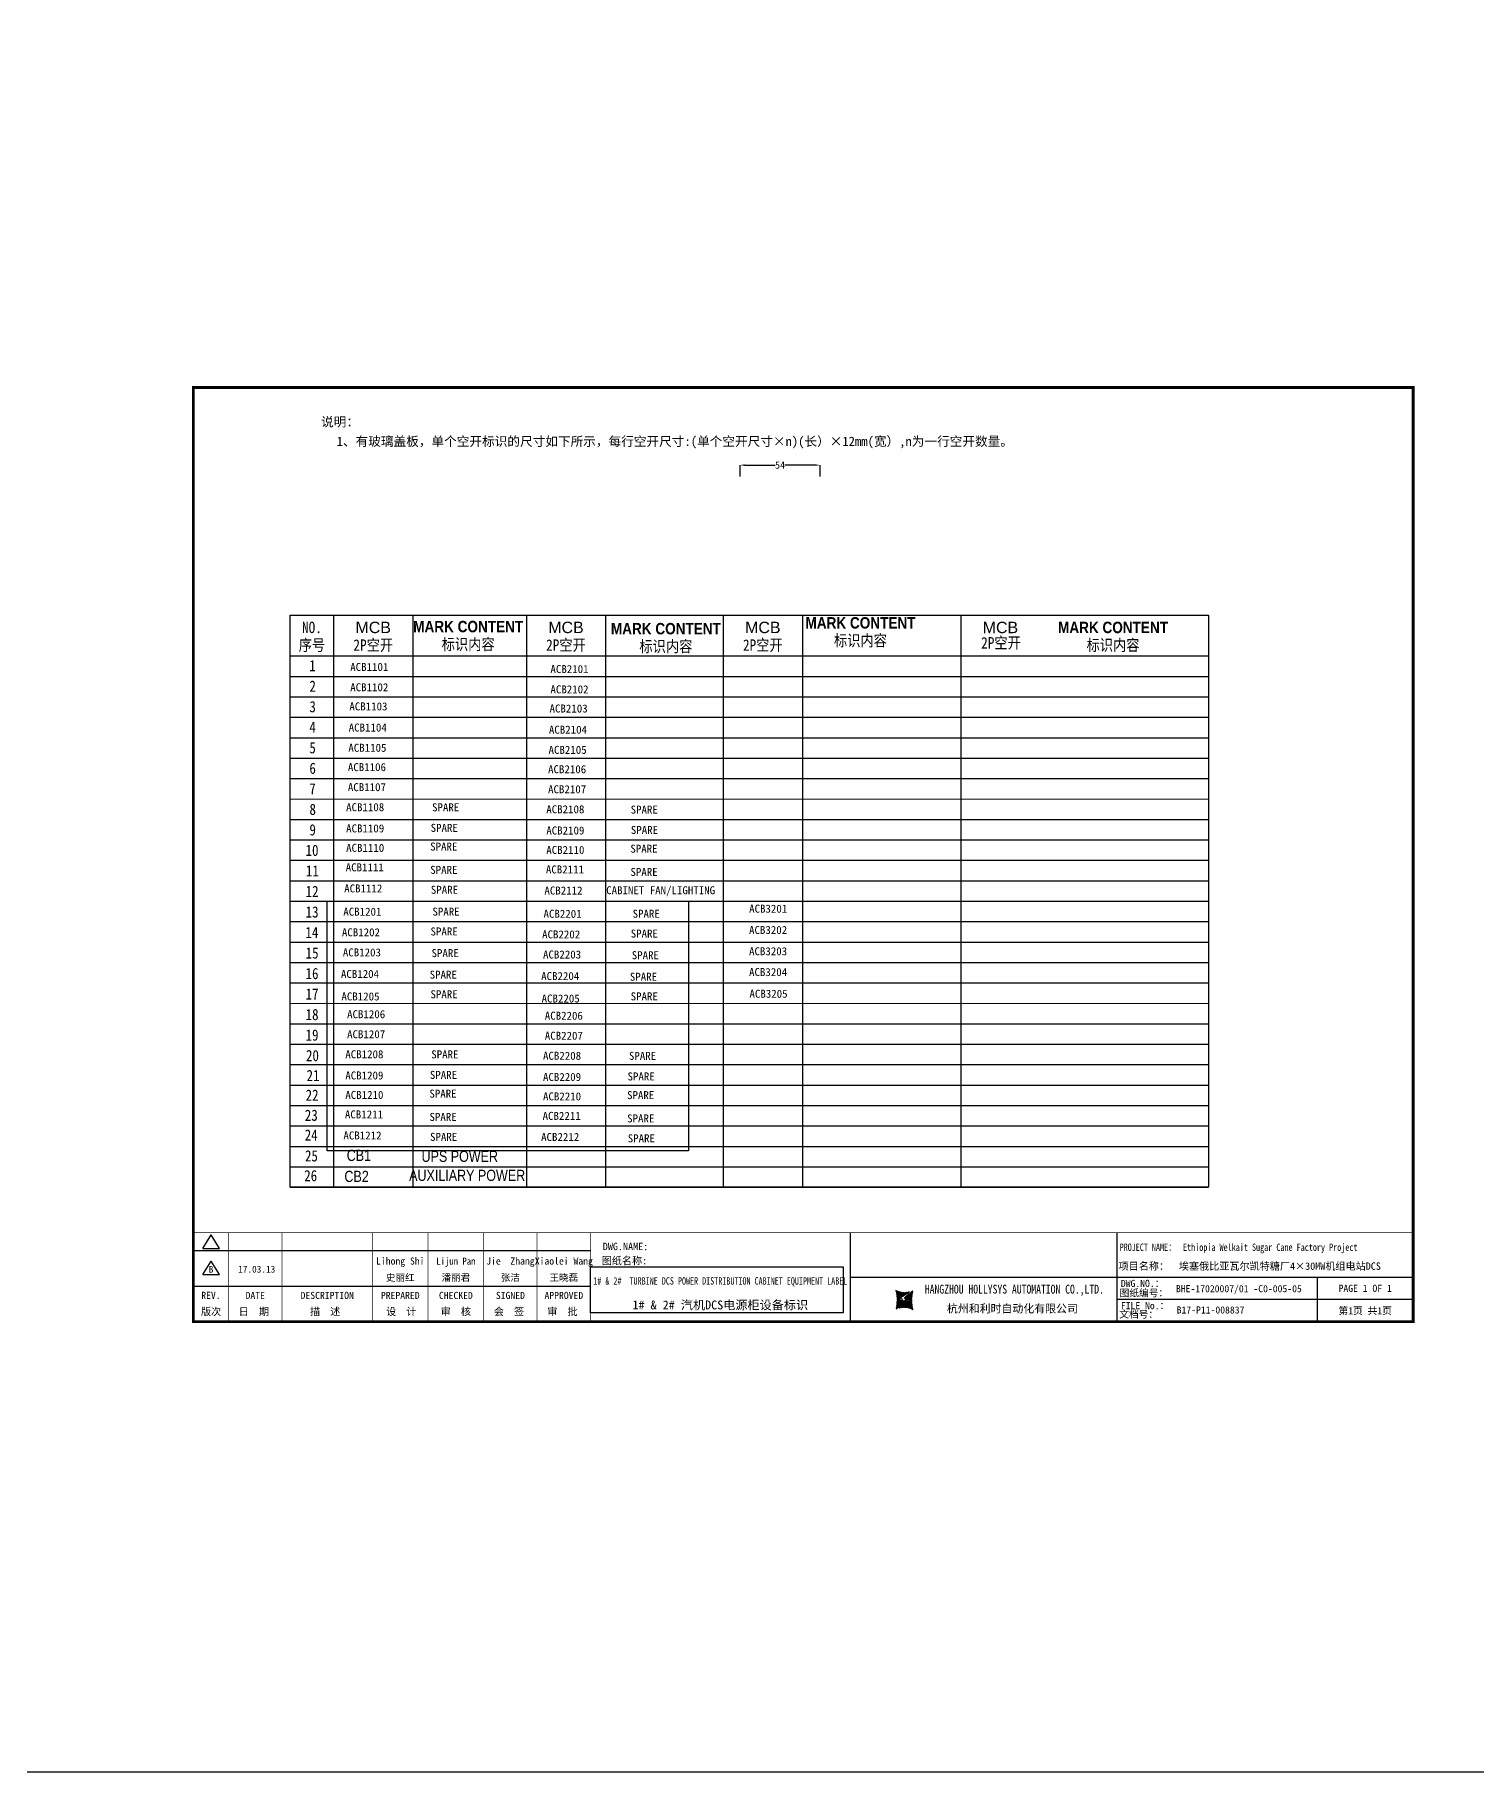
# Model space of a CAD drawing. Extents: x 79822 to 122366, y -56021 to -28815.
# Drawn here: x 105906 to 110770, y -56021 to -50160 of the extents above; entities that cross this region are included whole.
import ezdxf
from ezdxf.enums import TextEntityAlignment as Align
from ezdxf.lldxf.tags import DXFTag

# ---------------------------------------------------------------- set-up
doc = ezdxf.new("R2010")
doc.units = 0
doc.header["$LTSCALE"] = 100
doc.header["$MEASUREMENT"] = 0
for name, color, linetype in [('t', 1, 'Continuous'), ('YLT_GridLine', 7, 'Continuous'), ('YLT_GridText', 7, 'Continuous'), ('标准图框及表格', 7, 'Continuous')]:
    doc.layers.add(name, color=color, linetype=linetype)
doc.layers.add('细实线', color=7, linetype='Continuous', lineweight=20)
doc.styles.add('HZ', font='arial.ttf', dxfattribs={"width": 0.7})
doc.styles.get("Standard").update_dxf_attribs({"font": ''})
doc.styles.add('WMF_6_宋体_0', font='')
doc.styles.add('YLT_Grid', font='', dxfattribs={"width": 0.85})
doc.styles.get('Standard').set_extended_font_data('SimSun')
doc.styles.get('WMF_6_宋体_0').set_extended_font_data('宋体')
doc.styles.get('YLT_Grid').set_extended_font_data('宋体')
tags = doc.linetypes.add('CENTER', pattern=[2, 1.25, -0.25, 0.25, -0.25]).pattern_tags.tags
tags[10:11] = [DXFTag(74, 4), DXFTag(75, 0), DXFTag(340, '0'), DXFTag(46, 1.0), DXFTag(50, 0.0), DXFTag(44, 0.0), DXFTag(45, 0.0)]
tags[8:9] = [DXFTag(74, 4), DXFTag(75, 0), DXFTag(340, '0'), DXFTag(46, 1.0), DXFTag(50, 0.0), DXFTag(44, 0.0), DXFTag(45, 0.0)]
tags[6:7] = [DXFTag(74, 4), DXFTag(75, 0), DXFTag(340, '0'), DXFTag(46, 1.0), DXFTag(50, 0.0), DXFTag(44, 0.0), DXFTag(45, 0.0)]
tags[4:5] = [DXFTag(74, 4), DXFTag(75, 0), DXFTag(340, '0'), DXFTag(46, 1.0), DXFTag(50, 0.0), DXFTag(44, 0.0), DXFTag(45, 0.0)]
doc.dimstyles.new('STANDARD$0', dxfattribs={"dimtxt": 25, "dimasz": 15, "dimexe": 0.18, "dimexo": 0.0625, "dimgap": 0.09, "dimtad": 0, "dimdec": 0, "dimzin": 0, "dimdsep": 46, "dimtxsty": 'Standard', "dimcen": 0.09, "dimadec": 0, "dimazin": 0, "dimtfac": 1, "dimtdec": 0, "dimtofl": 0, "dimtmove": 0, "dimatfit": 3, "dimfxl": 0, "dimtolj": 1, "dimtzin": 0, "dimarcsym": 0})
pattern_1 = [(45, (0, 0), (-0.736262898216564, 0.7362628982165641), [])]

# ---------------------------------------------------------------- blocks, each defined once
blk = doc.blocks.new('*D175')
at = {"layer": 'Defpoints', "color": 0}
for p in [(108555.9050164149, -51611.74222239305), (108285.9050164149, -51650.45877948414), (108555.9050164149, -51650.39627948414)]:
    blk.add_point(p, dxfattribs=at)
at = {"layer": '细实线', "color": 0, "lineweight": -2}
for p, q in [((108285.9050164149, -51650.39627948414), (108285.9050164149, -51611.56222239305)), ((108300.9050164149, -51611.74222239305), (108404.7039053038, -51611.74222239305)), ((108540.9050164149, -51611.74222239305), (108437.106127526, -51611.74222239305)), ((108555.9050164149, -51650.33377948414), (108555.9050164149, -51611.56222239305))]:
    blk.add_line(p, q, dxfattribs=at)
at = {"layer": '细实线', "color": 0}
for points in [[(108300.9050164149, -51609.24222239305), (108300.9050164149, -51614.24222239305), (108285.9050164149, -51611.74222239305)], [(108540.9050164149, -51614.24222239305), (108540.9050164149, -51609.24222239305), (108555.9050164149, -51611.74222239305)]]:
    blk.add_solid(points, dxfattribs=at)
at = {"layer": '细实线', "color": 0, "insert": (108420.9050164149, -51611.74222239305), "char_height": 25, "attachment_point": 5}
blk.add_mtext('\\A1;{\\fsimsun|b0|i0|c134|p2;54}', dxfattribs=at)
blk = doc.blocks.new('图框')
at = {"layer": '标准图框及表格'}
h = blk.add_hatch(dxfattribs=at)
h.set_pattern_fill('ANSI31', color=5, scale=8.329863809039892, style=0)
h.set_pattern_definition(pattern_1)
edge = h.paths.add_edge_path()
edge.add_arc((2399.257256036391, -2998.153851416566), 55.18534773488954, 238.1092081981581, 291.6531626184834)
edge.add_line((2419.619937407027, -3049.445018414634), (2388.525499730735, -3070.242821799802))
edge.add_arc((2238.907377712399, -3078.328790578547), 135.3602868968974, 346.3915348661821, 374.2500326978034)
edge.add_line((2370.467593623529, -3110.177132109857), (2397.50623789792, -3087.85242802291))
edge.add_line((2391.339199201146, -3080.281448750429), (2396.143986595598, -3080.898839897796))
edge.add_spline(control_points=[(2397.470018868538, -3087.887634953957), (2398.35948137939, -3087.023080631327), (2399.970992452319, -3085.456697735681), (2399.869182150054, -3081.252294174519), (2397.426500162081, -3081.012803431273), (2396.121921064187, -3080.884897048199)], knot_values=[0, 0, 0, 0, 6.844331067525468, 12.40042740766005, 18.76924275352248, 18.76924275352248, 18.76924275352248, 18.76924275352248], weights=[1, 1, 1, 1, 1, 1], degree=3, periodic=0)
edge.add_spline(control_points=[(2388.515363058686, -3070.265433304907), (2387.789374929038, -3070.86905758363), (2386.478198365832, -3071.959237952229), (2385.544096281083, -3073.38263759949), (2385.127199159644, -3074.017912079413)], knot_values=[0, 0, 0, 0, 5.253673658024614, 9.488438564008057, 9.488438564008057, 9.488438564008057, 9.488438564008057], weights=[1, 1, 1, 1, 1], degree=3, periodic=0)
edge.add_spline(control_points=[(2386.272665588534, -3072.281716856574), (2385.721471206634, -3072.905523096015), (2384.632427465753, -3074.386714445929), (2384.912828655535, -3077.72895088909), (2387.858851342782, -3079.895552619193), (2390.185443934519, -3080.145534927004), (2391.314573401905, -3080.266855002868)], knot_values=[10.66597461496156, 10.66597461496156, 10.66597461496156, 10.66597461496156, 18.97770399508879, 28.89455822145742, 41.119553648298, 52.64692538081317, 52.64692538081317, 52.64692538081317, 52.64692538081317], weights=[1, 1, 1, 1, 1, 1, 1], degree=3, periodic=0)
h = blk.add_hatch(dxfattribs=at)
h.set_pattern_fill('ANSI31', color=3, scale=8.329863809039892, style=0)
h.set_pattern_definition(pattern_1)
edge = h.paths.add_edge_path()
edge.add_line((2402.469732125144, -3075.776359090531), (2407.706041465404, -3076.440586092609))
edge.add_spline(control_points=[(2401.044493204623, -3068.769946203269), (2400.155030693568, -3069.634500525768), (2398.543519620813, -3071.200883421574), (2398.645329922932, -3075.40528698259), (2401.088011911052, -3075.644777725895), (2402.392591008975, -3075.772684108895)], knot_values=[0, 0, 0, 0, 6.844331067526932, 12.40042740766158, 18.76924275352342, 18.76924275352342, 18.76924275352342, 18.76924275352342], weights=[1, 1, 1, 1, 1, 1], degree=3, periodic=0)
edge.add_line((2428.046918449632, -3046.480449047325), (2401.008274175249, -3068.805153134272))
edge.add_spline(control_points=[(2412.625169549749, -3083.918607966574), (2413.015644598316, -3083.422785431954), (2413.86377905187, -3082.052674005965), (2413.601683417044, -3078.928630268005), (2410.655660730175, -3076.762028538062), (2408.329068138031, -3076.512046230251), (2407.199938671052, -3076.390726154226)], knot_values=[12.65408913243743, 12.65408913243743, 12.65408913243743, 12.65408913243743, 18.97770399508879, 28.89455822145742, 41.119553648298, 52.64692538081317, 52.64692538081317, 52.64692538081317, 52.64692538081317], weights=[1, 1, 1, 1, 1, 1, 1], degree=3, periodic=0)
edge.add_line((2411.626283690712, -3084.975693399283), (2412.781242849298, -3083.732051979769))
edge.add_line((2410.021343801694, -3086.399138189481), (2411.626283690712, -3084.975693399414))
edge.add_line((2378.894574665755, -3107.212562742519), (2409.989012342048, -3086.414759357351))
edge.add_arc((2399.257256036391, -3158.503729740543), 55.18534773488965, 58.10920819815809, 111.6531626184834)
edge.add_arc((2559.607134360383, -3078.328790578547), 135.360286896897, 166.3915348661823, 194.2500326978024)
at = {"color": 7}
for p, q in [((2215.642035047145, -2851.581424744189), (2215.642035047145, -3151.581424744189)), ((3115.642035047145, -2851.581424744189), (3115.642035047145, -3151.581424744189)), ((0, -2911.581424744189), (1340.158172602998, -2911.581424744189)), ((0, -3031.581424744189), (1340.158172602998, -3031.581424744189)), ((2215.642035047145, -3001.581424744189), (3115.642035047145, -3001.581424744189)), ((3115.642035047145, -3001.581424744189), (4115.642035047145, -3001.581424744189)), ((3791.785572043125, -3001.581424744189), (3791.785572043125, -3151.581424744189)), ((4115.642035047145, -3076.581424744189), (3115.642035047145, -3076.581424744189))]:
    blk.add_line(p, q, dxfattribs=at)
at = {"color": 7, "const_width": 3}
blk.add_lwpolyline([(4115.642035047145, -2851.581424744189), (0, -2851.581424744189)], dxfattribs=at)
at = {"layer": 't', "color": 7}
for p, q in [((31.94938321653171, -2904.992613363662), (59.89920926059131, -2859.122325316828)), ((87.8490353046218, -2904.992613363662), (59.89920926059131, -2859.122325316828)), ((31.94938321653171, -2904.992613363662), (87.8490353046218, -2904.992613363662)), ((31.94938321653171, -2992.977239491032), (59.89920926059131, -2947.106951444141)), ((87.8490353046218, -2992.977239491032), (59.89920926059131, -2947.106951444141)), ((31.94938321653171, -2992.977239491032), (87.8490353046218, -2992.977239491032))]:
    blk.add_line(p, q, dxfattribs=at)
at = {"layer": 't', "color": 7, "const_width": 9.61519705431492}
blk.add_lwpolyline([(4115.642035047145, -3151.581424744189), (4115.642035047145, 0), (0, 0), (0, -3151.581424744189)], close=True, dxfattribs=at)
at = {"layer": 't', "color": 7, "const_width": 2.40379926357873}
for points in [[(118.7653193609731, -2852.783324375967), (118.7653193609731, -3151.581424744189)], [(299.0502641293569, -2852.783324375967), (299.0502641293569, -3151.581424744189)], [(604.3883150879992, -2852.783324375967), (604.3883150879992, -3156.41304604568)], [(791.9882990770857, -2852.783324375967), (791.9882990770857, -3156.41304604568)], [(979.588283066143, -2852.783324375967), (979.588283066143, -3156.41304604568)], [(1159.873227834585, -2852.783324375967), (1159.873227834585, -3156.41304604568)], [(1340.158172602998, -2852.783324375967), (1340.158172602998, -3156.41304604568)]]:
    blk.add_lwpolyline(points, dxfattribs=at)
at = {"color": 7, "linetype": 'CENTER'}
for s, height, p in [('图纸编号：', 24, (3125.2212882557, -3066.664538382978)), ('杭州和利时自动化有限公司', 27, (2542.549152440595, -3121.114498389041)), ('文档号：', 24, (3124.032392707933, -3138.728717091954))]:
    blk.add_text(s, height=height, dxfattribs=at).set_placement(p)
at = {"color": 7, "flags": 8}
for tag, p in [('图纸名称:', (1377.81237181677, -2965.923337057193)), ('项目名称：', (3121.562334825969, -2984.305160940257)), ('项目名称：', (3325.036680579346, -2984.305160940257))]:
    blk.add_attdef(tag, text='', height=25, dxfattribs=at).set_placement(p, align=Align.BOTTOM_LEFT)
for tag, p, height in [('DWG.NAME:', (1381.636459220965, -2910.37952511241), 25), ('PROJECTNAME:', (3125.480185663539, -2912.807924402037), 24), ('PROJECTNAME：', (3339.10867075545, -2913.108539231762), 25), ('DWG.NO.:', (3128.186172261583, -3030.402470643486), 24), ('图纸编号', (3315.362718925957, -3052.404678158069), 24), ('FILENO.:', (3128.672545599984, -3106.104124450346), 24), ('文档号', (3317.726365529132, -3124.132485953713), 24)]:
    blk.add_attdef(tag, p, '', height=height, dxfattribs=at)
for tag, height, p in [('A', 23, (59.89920926059131, -2974.881554149018)), ('设计时间', 23, (213.8658221408186, -2974.881554149018)), ('RENLIU', 24, (698.1883070825425, -2950.380597809435)), ('刘仁', 23, (698.1883070825425, -3002.188376027443)), ('SHUFENWANG', 24, (885.7882910716289, -2950.380597809435)), ('王姝芬', 23, (885.7882910716289, -3002.188376027443)), ('FANGHOU', 24, (1069.730755450379, -2950.380597809435)), ('侯方', 23, (1069.730755450379, -3002.188376027443)), ('DANDANLI', 24, (1250.015700218792, -2950.380597809435)), ('李丹丹', 23, (1250.015700218792, -3002.188376027443)), ('#10STATIONONTROLCABINETCOVER', 30, (1777.900103825072, -3017.182374560078)), ('PAGEXOFX', 24, (3953.713803545135, -3039.081424744189)), ('REV.', 24, (59.38265968048654, -3063.048954873535)), ('DATE', 24, (208.907791745165, -3063.048954873535)), ('DESCRIPTION', 24, (451.7192896086781, -3063.048954873535)), ('PREPARED', 24, (698.1883070825425, -3063.048954873535)), ('CHECKED', 24, (885.7882910716144, -3063.048954873535)), ('SIGNED', 24, (1069.730755450364, -3063.048954873535)), ('APPROVED', 24, (1250.015700218792, -3063.048954873535)), ('图纸名称', 30, (1777.900103825072, -3094.695064044037)), ('第几页共几页', 24, (3953.713803545135, -3114.081424744189))]:
    blk.add_attdef(tag, text='', height=height, dxfattribs=at).set_placement(p, align=Align.MIDDLE)
at = {"color": 7, "width": 0.8, "flags": 8}
blk.add_attdef('HANGZHOUHOLLYSYSAUTOMATIONCO.,LTD.', text='', height=24, dxfattribs=at).set_placement((2770.082304289484, -3045.714803244191), align=Align.MIDDLE)
at = {"layer": 't', "color": 7}
for s, p in [('版次', (59.89920926059131, -3117.600441270843)), ('日  期', (204.1999693705875, -3117.600441270843)), ('描  述', (444.4895954714448, -3117.600441270843)), ('设  计', (701.4970341851513, -3117.600441270843)), ('审  核', (885.5947788425256, -3117.600441270843)), ('会  签', (1065.022933075787, -3117.600441270843)), ('审  批', (1245.3078778442, -3117.600441270843))]:
    blk.add_text(s, height=25, dxfattribs=at).set_placement(p, align=Align.MIDDLE_CENTER)
at = {"layer": '标准图框及表格', "color": 5, "style": 'HZ'}
for s, p in [('pgqh', (2373.884875617339, -3059.677228196226)), ('hollilas', (2374.051901626051, -3085.968484618272))]:
    blk.add_text(s, height=5.205656721233694, dxfattribs=at).set_placement(p)
at = {"layer": '标准图框及表格', "color": 3, "style": 'HZ'}
for s, height, p in [('auto', 8.676094535389492, (2400.907127263781, -3074.200036411981)), ('hollysys', 4.338047267694746, (2402.5381050141, -3099.731461394062))]:
    blk.add_text(s, height=height, dxfattribs=at).set_placement(p)
blk = doc.blocks.new('空开标识')
at = {"layer": 'YLT_GridText', "style": 'YLT_Grid', "width": 0.85}
blk.add_attdef('A路1', text='', height=28, dxfattribs=at).set_placement((38.7147169765085, 3.477287093177438), align=Align.CENTER)
blk = doc.blocks.new('空开12')
at = {"layer": 'YLT_GridText', "style": 'YLT_Grid', "width": 0.8}
blk.add_attdef('KA1', text='', height=28, dxfattribs=at).set_placement((31.39270106703043, 0.8407768793404102), align=Align.CENTER)

msp = doc.modelspace()

# ---------------------------------------------------------------- linework, layer by layer
at = {"color": 1}
for points in [[(80424.02288337171, -46484.74540639428), (120403.571340328, -46484.74540639428), (120403.571340328, -56021.37558329208), (80424.02288337171, -56021.37558329208)], [(106892.9783536916, -53082.73579193033), (108112.0997669997, -53082.73579193033), (108112.0997669997, -53925.06120000056), (106892.9783536916, -53925.06120000056)], [(107781.4666319923, -54316.90922047193), (108633.9837119913, -54316.90922047193), (108633.9837119913, -54471.86351286112), (107781.4666319923, -54471.86351286112)]]:
    msp.add_lwpolyline(points, close=True, dxfattribs=at)
at = {"layer": 'YLT_GridLine', "color": 7, "lineweight": 25}
for p, q in [((106914.7571860448, -52117.65820995941), (106914.7736531627, -54047.80947323489)), ((107181.8755060448, -52117.65820995941), (107181.8689192074, -54047.82223413103)), ((107565.0028873435, -52117.64208692528), (107565.0028873435, -54047.84053895856)), ((107832.1212073434, -52117.64208692528), (107832.1376744001, -54047.85330174289)), ((108229.1621381923, -52117.66108993212), (108229.1851920864, -54047.8722713121)), ((108229.1621383856, -52117.67097466244), (108229.1917793656, -53634.31368033292)), ((108496.2804583856, -52117.67097466244), (108496.308900485, -54047.88503356713)), ((109030.8507242876, -52117.7658001561), (109030.8671945186, -54047.91057292982)), ((106768.2696526746, -52255.52471377625), (109865.8643668886, -52255.6727062324)), ((106768.2696526746, -52324.45847377624), (109865.8643668886, -52324.60646623239)), ((106768.2696526746, -52393.39223377623), (109865.8643668886, -52393.54022623238)), ((106768.2696526746, -52462.32599377622), (109865.8643668886, -52462.47398623236)), ((106768.2696526746, -52531.2597537762), (109865.8643668886, -52531.40774623235)), ((106768.2696526746, -52600.19351377619), (109865.8643668886, -52600.34150623234)), ((106768.2696526746, -52669.12727377619), (109865.8643668886, -52669.27526623233)), ((106768.2696526746, -52738.06103377618), (109865.8643668886, -52738.20902623232)), ((106768.2696526746, -52806.99479377616), (109865.8643668886, -52807.14278623232)), ((106768.2696526746, -52875.92855377616), (109865.8643668886, -52876.0765462323)), ((106768.2696526746, -52944.86231377615), (109865.8643668886, -52945.01030623229)), ((106768.2696526746, -53013.79607377613), (109865.8643668886, -53013.94406623228)), ((106768.2696526746, -53082.72983377613), (109865.8643668886, -53082.87782623227)), ((106768.2696526746, -53151.66359377612), (109865.8643668886, -53151.81158623226)), ((106768.2696526746, -53220.59735377609), (109865.8643668886, -53220.74534623224)), ((106768.2696526746, -53289.53111377609), (109865.8643668886, -53289.67910623224)), ((106768.2696526746, -53358.46487377608), (109865.8643668886, -53358.61286623223)), ((106768.2696526746, -53427.39863377607), (109865.8643668886, -53427.54662623222)), ((106768.2696526746, -53496.33239377606), (109865.8643668886, -53496.48038623221)), ((106768.2696526746, -53565.26615377605), (109865.8643668886, -53565.4141462322)), ((106768.2427065003, -53634.19991248864), (109865.8374207142, -53634.34790494479)), ((106768.2696526746, -53634.19991377604), (109865.8643668886, -53634.34790623219)), ((106768.2157603259, -53703.13367120124), (109865.8104745399, -53703.28166365739)), ((106768.2427065003, -53703.13367248864), (109865.8374207142, -53703.28166494479)), ((106768.1888141515, -53772.06742991384), (109865.7835283655, -53772.21542236999)), ((106768.2157603259, -53772.06743120123), (109865.8104745399, -53772.21542365738)), ((106768.1618679772, -53841.00118862644), (109865.7565821912, -53841.14918108259)), ((106768.1888141515, -53841.00118991383), (109865.7835283655, -53841.14918236998)), ((106768.024442487, -53909.93494206071), (109865.619156701, -53910.08293451686)), ((106768.1618679772, -53909.93494862643), (109865.7565821912, -53910.08294108258)), ((106768.1618679772, -53909.93494862643), (109865.619156701, -53910.08293451686)), ((106768.1618679772, -53978.86870862643), (109865.7565821912, -53979.01670108258)), ((106768.1618679772, -53978.86870862643), (109865.7565821912, -53979.01670108258)), ((106768.1618679772, -54047.80246862642), (109865.7565821912, -54047.95046108257))]:
    msp.add_line(p, q, dxfattribs=at)
msp.add_lwpolyline([(106768.2696526746, -52117.65770178917), (109865.8643668886, -52117.80569424532), (109865.8446063762, -54047.95046528806), (106768.1618679772, -54047.80246862642)], close=True, dxfattribs=at)

# ---------------------------------------------------------------- block references
at = {"color": 1}
ref = msp.add_blockref('图框', (106441.3084593893, -51349.66810316486), dxfattribs=at)
ref.add_attrib('第几页共几页', '第1页 共1页', dxfattribs={"color": 7, "height": 24, "flags": 8}).set_placement((110395.0222629344, -54463.74952790905), align=Align.MIDDLE)
ref.add_attrib('图纸编号', 'BHE-17020007/01 -C0-005-05', (109756.6711783152, -54402.07278132293), dxfattribs={"color": 7, "height": 24, "flags": 8})
ref.add_attrib('文档号', 'B17-P11-008837', (109759.0348249184, -54473.80058911857), dxfattribs={"color": 7, "height": 24, "flags": 8})
ref.add_attrib('图纸名称', '1# & 2# 汽机DCS电源柜设备标识', dxfattribs={"color": 7, "height": 30, "flags": 8}).set_placement((108219.2085632143, -54444.3631672089), align=Align.MIDDLE)
ref.add_attrib('刘仁', '史丽红', dxfattribs={"color": 7, "height": 23, "flags": 8}).set_placement((107139.4967664718, -54351.85647919231), align=Align.MIDDLE)
ref.add_attrib('王姝芬', '潘丽君', dxfattribs={"color": 7, "height": 23, "flags": 8}).set_placement((107327.0967504609, -54351.85647919231), align=Align.MIDDLE)
ref.add_attrib('侯方', '张洁', dxfattribs={"color": 7, "height": 23, "flags": 8}).set_placement((107511.0392148396, -54351.85647919231), align=Align.MIDDLE)
ref.add_attrib('李丹丹', '王晓磊', dxfattribs={"color": 7, "height": 23, "flags": 8}).set_placement((107691.324159608, -54351.85647919231), align=Align.MIDDLE)
ref.add_attrib('设计时间', '17.03.13', dxfattribs={"color": 7, "height": 23, "flags": 8}).set_placement((106655.1742815301, -54324.54965731388), align=Align.MIDDLE)
ref.add_attrib('A', 'B', dxfattribs={"color": 7, "height": 23, "flags": 8}).set_placement((106501.2076686499, -54324.54965731388), align=Align.MIDDLE)
ref.add_attrib('REV.', 'REV.', dxfattribs={"color": 7, "height": 24, "flags": 8}).set_placement((106500.6911190697, -54412.7170580384), align=Align.MIDDLE)
ref.add_attrib('DATE', 'DATE', dxfattribs={"color": 7, "height": 24, "flags": 8}).set_placement((106650.2162511344, -54412.7170580384), align=Align.MIDDLE)
ref.add_attrib('DESCRIBE', 'DESCRIPTION', dxfattribs={"color": 7, "height": 24, "flags": 8}).set_placement((106893.0277489979, -54412.7170580384), align=Align.MIDDLE)
ref.add_attrib('PREPARE', 'PREPARED', dxfattribs={"color": 7, "height": 24, "flags": 8}).set_placement((107139.4967664718, -54412.7170580384), align=Align.MIDDLE)
ref.add_attrib('VERIFY', 'CHECKED', dxfattribs={"color": 7, "height": 24, "flags": 8}).set_placement((107327.0967504609, -54412.7170580384), align=Align.MIDDLE)
ref.add_attrib('SIGN', 'SIGNED', dxfattribs={"color": 7, "height": 24, "flags": 8}).set_placement((107511.0392148396, -54412.7170580384), align=Align.MIDDLE)
ref.add_attrib('APPROVER', 'APPROVED', dxfattribs={"color": 7, "height": 24, "flags": 8}).set_placement((107691.324159608, -54412.7170580384), align=Align.MIDDLE)
ref.add_attrib('RENLIU', 'Lihong Shi', dxfattribs={"color": 7, "height": 24, "flags": 8}).set_placement((107139.4967664718, -54300.0487009743), align=Align.MIDDLE)
ref.add_attrib('SHUFENWANG', 'Lijun Pan', dxfattribs={"color": 7, "height": 24, "width": 0.9, "flags": 8}).set_placement((107327.0967504609, -54300.0487009743), align=Align.MIDDLE)
ref.add_attrib('FANGHOU', 'Jie  Zhang', dxfattribs={"color": 7, "height": 24, "flags": 8}).set_placement((107511.0392148396, -54300.0487009743), align=Align.MIDDLE)
ref.add_attrib('DANDANLI', 'Xiaolei Wang', dxfattribs={"color": 7, "height": 24, "flags": 8}).set_placement((107691.324159608, -54300.0487009743), align=Align.MIDDLE)
ref.add_attrib('DWG.NAME:', 'DWG.NAME:', (107822.9449186102, -54260.04762827727), dxfattribs={"color": 7, "height": 25, "flags": 8})
ref.add_attrib('#10STATIONONTROLCABINETCOVER', '1# & 2#  TURBINE DCS POWER DISTRIBUTION CABINET EQUIPMENT LABEL', dxfattribs={"color": 7, "height": 25, "width": 0.8, "flags": 8}).set_placement((108219.2085632143, -54366.85047772494), align=Align.MIDDLE)
ref.add_attrib('图纸名称:', '图纸名称:', dxfattribs={"color": 7, "height": 25, "flags": 8}).set_placement((107819.120831206, -54315.59144022206), align=Align.BOTTOM_LEFT)
ref.add_attrib('HANGZHOUHOLLYSYSAUTOMATIONCO.,LTD', 'HANGZHOU HOLLYSYS AUTOMATION CO.,LTD.', dxfattribs={"color": 7, "height": 30, "width": 0.8, "flags": 8}).set_placement((109211.3907636787, -54395.38290640905), align=Align.MIDDLE)
ref.add_attrib('PROJECTNAME：', 'PROJECT NAME：', (109566.6948816194, -54262.77664239662), dxfattribs={"color": 7, "height": 25, "width": 0.8, "flags": 8})
ref.add_attrib('项目名称：', '项目名称：', dxfattribs={"color": 7, "height": 25, "flags": 8}).set_placement((109562.8707942152, -54333.97326410512), align=Align.BOTTOM_LEFT)
ref.add_attrib('PROJECTNAME：', 'Ethiopia Welkait Sugar Cane Factory Project', (109780.4171301447, -54262.77664239662), dxfattribs={"color": 7, "height": 25, "width": 0.7, "flags": 8})
ref.add_attrib('项目名称：', '埃塞俄比亚瓦尔凯特糖厂4×30MW机组电站DCS', dxfattribs={"color": 7, "height": 25, "flags": 8}).set_placement((109766.3451399686, -54333.97326410512), align=Align.BOTTOM_LEFT)
ref.add_attrib('PAGEXOFX', 'PAGE 1 OF 1', dxfattribs={"color": 7, "height": 24, "flags": 8}).set_placement((110395.0222629344, -54388.74952790905), align=Align.MIDDLE)
ref.add_attrib('DWG.NO.：', 'DWG.NO.：', (109570.6835080092, -54384.25664946438), dxfattribs={"color": 7, "height": 24, "flags": 8})
ref.add_attrib('FILENO.：', 'FILE No.：', (109570.6835080092, -54459.25664946438), dxfattribs={"color": 7, "height": 24, "flags": 8})
at = {"layer": '细实线'}
ref = msp.add_blockref('空开12', (106957.6173481524, -53960.50612538736), dxfattribs=dict(at, xscale=1.348704000001308, yscale=1.348703999999834, zscale=1.348704))
ref.add_attrib('KA1', 'CB1', dxfattribs={"layer": 'YLT_GridText', "height": 37.763712, "style": 'HZ', "width": 0.8}).set_placement((106999.9568096523, -53959.37216624709), align=Align.CENTER)
ref = msp.add_blockref('空开标识', (107288.0847306352, -53967.17907388694), dxfattribs=dict(at, xscale=1.348704000001308, yscale=1.348703999999834, zscale=1.348704))
ref.add_attrib('A路1', 'UPS POWER', dxfattribs={"layer": 'YLT_GridText', "height": 37.763712, "style": 'HZ', "width": 0.8}).set_placement((107340.2994242802, -53962.48924287522), align=Align.CENTER)
ref = msp.add_blockref('空开12', (106949.814985496, -54031.20242273416), dxfattribs=dict(at, xscale=1.348704000001308, yscale=1.348703999999834, zscale=1.348704))
ref.add_attrib('KA1', 'CB2', dxfattribs={"layer": 'YLT_GridText', "height": 37.763712, "style": 'HZ', "width": 0.8}).set_placement((106992.1544469959, -54030.06846359389), align=Align.CENTER)
ref = msp.add_blockref('空开标识', (107312.9805348976, -54031.30883915706), dxfattribs=dict(at, xscale=1.348704000001308, yscale=1.348703999999834, zscale=1.348704))
ref.add_attrib('A路1', 'AUXILIARY POWER', dxfattribs={"layer": 'YLT_GridText', "height": 37.763712, "style": 'HZ', "width": 0.8}).set_placement((107365.1952285427, -54026.61900814535), align=Align.CENTER)

# ---------------------------------------------------------------- texts
at = {"layer": 'YLT_GridText', "style": 'YLT_Grid', "width": 0.85}
for s, p in [('1', (106832.5250974414, -52307.16791047744)), ('2', (106833.0600833614, -52376.40138247744)), ('3', (106832.8817547214, -52445.63485447744)), ('4', (106832.7925904014, -52514.86832647744)), ('5', (106832.8817547214, -52584.10179847744)), ('6', (106832.9709190413, -52653.33527047744)), ('7', (106832.7034260814, -52722.56874247744)), ('8', (106833.1492476813, -52791.80221447744)), ('9', (106833.0600833614, -52861.03568647744)), ('10', (106819.9529283213, -52930.26915847744)), ('11', (106821.1120644814, -52999.50263047744)), ('12', (106820.2204212814, -53068.73610247744)), ('13', (106820.2204212814, -53137.96957447744)), ('14', (106819.5962710414, -53207.20304647744)), ('15', (106820.2204212814, -53276.43651847745)), ('16', (106820.0420926413, -53345.66999047744)), ('17', (106820.1312569613, -53414.90346247745)), ('18', (106820.1312569613, -53484.13693447745)), ('19', (106820.0420926413, -53553.37040647745)), ('20', (106821.3795574414, -53622.60387847746)), ('21', (106823.3519724872, -53689.92532734122)), ('22', (106820.2145587022, -53756.12496738489)), ('23', (106817.441799735, -53823.83930600989)), ('24', (106817.1310301245, -53890.61823112013)), ('25', (106817.844854752, -53960.8714328007)), ('26', (106815.471936309, -54027.73546031244))]:
    msp.add_text(s, height=37.763712, dxfattribs=at).set_placement(p)
at = {"layer": 'YLT_GridText', "attachment_point": 5, "style": 'YLT_Grid'}
for s, insert, char_height, width in [('NO.', (106841.5117726746, -52159.6011048325), 38.5344, 117.7618399999974), ('{\\fArial|b0|i0|c0|p2;\\W1;MCB}', (107048.3130526746, -52159.6011048325), 38.53440000000001, 480.9008504267226), ('{\\fArial|b1|i0|c0|p2;MARK\\fArial|b1|i0|c134|p2; \\fArial|b1|i0|c0|p2;CONTENT}', (107368.6837650467, -52156.71238942521), 38.53440000000001, 761.1435999999999), ('{\\fArial|b0|i0|c0|p2;\\W1;MCB}', (107698.5587539733, -52159.58498179838), 38.53440000000001, 480.9008504267226), ('{\\fArial|b1|i0|c0|p2;MARK\\fArial|b1|i0|c134|p2; \\fArial|b1|i0|c0|p2;CONTENT}', (108035.6703848617, -52163.74641639517), 38.53440000000001, 761.1435999999999), ('\\pxt4;{\\T0.85;\\fArial|b0|i0|c0|p2;\\W1;\\T1;MCB}', (108362.7180050154, -52159.61386953553), 38.5344, 480.9008504267226), ('{\\fArial|b1|i0|c0|p2;MARK\\fArial|b1|i0|c134|p2; \\fArial|b1|i0|c0|p2;CONTENT}', (108692.1959512063, -52144.13449664392), 38.53440000000001, 761.1435999999999), ('\\pxt4;{\\T0.85;\\fArial|b0|i0|c0|p2;\\W1;\\T1;MCB}', (109164.4065911107, -52159.71857975951), 38.5344, 480.9008504267226), ('{\\fArial|b1|i0|c0|p2;MARK\\fArial|b1|i0|c134|p2; \\fArial|b1|i0|c0|p2;CONTENT}', (109544.333691425, -52159.6011048325), 38.53440000000001, 761.1435999999999), ('序号', (106841.5117726746, -52221.05783377626), 38.5344, 117.7618399999974), ('2P空开', (107048.3130526746, -52221.05783377626), 38.5344, 238.3959200000052), ('标识内容', (107368.6837650467, -52218.16911836897), 38.5344, 761.1435999999999), ('2P空开', (107698.5587539733, -52221.04171074213), 38.5344, 238.3959200000052), ('标识内容', (108035.6703848617, -52225.20314533892), 38.5344, 761.1435999999999), ('2P空开', (108362.7180050154, -52221.07059847929), 38.5344, 238.3959200000052), ('标识内容', (108692.1959512063, -52205.59122558768), 38.5344, 761.1435999999999), ('2P空开', (109166.4187171039, -52213.38098131469), 38.5344, 238.3959200000052), ('标识内容', (109544.333691425, -52221.05783377626), 38.5344, 761.1435999999999)]:
    msp.add_mtext(s, dxfattribs=dict(at, insert=insert, char_height=char_height, width=width))
at = {"layer": '细实线', "color": 7, "style": 'WMF_6_宋体_0'}
for s, height, p in [('说明：', 31.2807432747123, (106872.4166953358, -51481.33170682703)), ('1、有玻璃盖板，单个空开标识的尺寸如下所示，每行空开尺寸:(单个空开尺寸×n)(长）×12mm(宽）,n为一行空开数量。', 31.2807432747123, (106924.9147938318, -51547.1398053231)), ('ACB1101', 27, (106970.7385158661, -52306.19986410903)), ('ACB2101', 27, (107646.1725170895, -52313.28621547751)), ('ACB1102', 27, (106970.7385158661, -52374.71200528111)), ('ACB2102', 27, (107646.1725170895, -52381.79835664959)), ('ACB1103', 27, (106967.7587428668, -52439.25401697161)), ('ACB2103', 27, (107643.1927440902, -52446.34036834009)), ('ACB1104', 27, (106965.548763385, -52510.60368590016)), ('ACB2104', 27, (107640.9827646084, -52517.69003726864)), ('ACB1105', 27, (106964.346537559, -52578.83272521713)), ('ACB2105', 27, (107639.7805387825, -52585.91907658561)), ('ACB1106', 27, (106962.7589443253, -52644.09288684343)), ('ACB2106', 27, (107638.1929455488, -52651.17923821191)), ('ACB1107', 27, (106962.7589443253, -52711.67139423803)), ('ACB2107', 27, (107638.1929455488, -52718.75774560651)), ('ACB1108', 27, (106956.7741715399, -52779.2500959372)), ('SPARE', 27, (107246.7502816536, -52779.60482834409)), ('ACB2108', 27, (107632.2081727634, -52786.33644730568)), ('SPARE', 27, (107916.7613146523, -52787.46619962491)), ('ACB1109', 27, (106956.7741715399, -52850.81573446903)), ('SPARE', 27, (107242.0281242499, -52848.97422798963)), ('ACB2109', 27, (107632.2081727634, -52857.90208583751)), ('SPARE', 27, (107917.4621254734, -52856.06057935811)), ('ACB1110', 27, (106956.7741715399, -52916.40077344731)), ('SPARE', 27, (107240.4019694277, -52912.04905589492)), ('ACB2110', 27, (107632.2081727634, -52923.48712481579)), ('SPARE', 27, (107915.8359706511, -52919.13540726341)), ('ACB1111', 27, (106955.4682511788, -52982.13009814748)), ('SPARE', 27, (107240.6878622365, -52990.66572502592)), ('ACB2111', 27, (107630.9022524023, -52989.21644951596)), ('SPARE', 27, (107916.12186346, -52997.7520763944)), ('ACB1112', 27, (106950.3799706239, -53053.24174389655)), ('SPARE', 27, (107242.6258065918, -53057.87660804857)), ('ACB2112', 27, (107625.8139718473, -53060.32809526503)), ('CABINET FAN/LIGHTING', 27, (107834.2648936571, -53059.48745476559)), ('ACB1201', 27, (106947.3335552596, -53131.78691912722)), ('SPARE', 27, (107247.9719742818, -53131.55426774365)), ('ACB3201', 27, (108316.5127767333, -53121.63534424603)), ('ACB2201', 27, (107622.767556483, -53138.8732704957)), ('SPARE', 27, (107923.4059755053, -53138.64061911213)), ('ACB1202', 27, (106942.5702107797, -53201.27709268621)), ('SPARE', 27, (107241.5824749797, -53198.53423022968)), ('ACB2202', 27, (107618.0042120032, -53208.3634440547)), ('SPARE', 27, (107917.0164762031, -53205.62058159816)), ('ACB3202', 27, (108316.2362233762, -53193.46416840773)), ('ACB1203', 27, (106945.7457737663, -53269.1804774327)), ('SPARE', 27, (107245.0439307752, -53271.49517715903)), ('ACB2203', 27, (107621.1797749897, -53276.26682880118)), ('SPARE', 27, (107920.4779319986, -53278.58152852751)), ('ACB3203', 27, (108316.2362233762, -53265.19982349633)), ('ACB1204', 27, (106939.3948360527, -53341.84384000741)), ('SPARE', 27, (107238.6929930616, -53344.15853973373)), ('ACB2204', 27, (107614.8288372761, -53348.93019137589)), ('SPARE', 27, (107914.126994285, -53351.24489110221)), ('ACB3204', 27, (108316.2362233762, -53335.4854206518)), ('ACB1205', 27, (106940.982617546, -53417.68039159782)), ('SPARE', 27, (107241.3504142419, -53410.33232372419)), ('ACB2205', 27, (107616.4166187695, -53424.76674296631)), ('SPARE', 27, (107916.7844154654, -53417.41867509267)), ('ACB3205', 27, (108317.6956118201, -53408.57984806217)), ('ACB1206', 27, (106960.0986663531, -53477.5819111602)), ('ACB2206', 27, (107627.0525244078, -53482.64341137826)), ('ACB1207', 27, (106960.0986663531, -53545.16041855481)), ('ACB2207', 27, (107627.0525244078, -53550.22191877286)), ('ACB1208', 27, (106954.1138935677, -53612.73912025397)), ('SPARE', 27, (107244.0900036814, -53613.09385266087)), ('ACB2208', 27, (107621.0677516224, -53617.80062047203)), ('SPARE', 27, (107911.0438617361, -53618.15535287892)), ('ACB1209', 27, (106954.1138935677, -53684.3047587858)), ('SPARE', 27, (107239.3678462777, -53682.46325230641)), ('ACB2209', 27, (107621.0677516224, -53689.36625900386)), ('SPARE', 27, (107906.3217043324, -53687.52475252446)), ('ACB1210', 27, (106954.1138935677, -53749.88979776409)), ('SPARE', 27, (107237.7416914554, -53745.5380802117)), ('ACB2210', 27, (107621.0677516224, -53754.95129798214)), ('SPARE', 27, (107904.6955495101, -53750.59958042976)), ('ACB1211', 27, (106952.8079732066, -53815.61912246425)), ('SPARE', 27, (107238.0275842643, -53824.15474934269)), ('ACB2211', 27, (107619.7618312613, -53820.68062268231)), ('SPARE', 27, (107904.981442319, -53829.21624956075)), ('ACB1212', 27, (106947.7196926516, -53886.73076821333)), ('SPARE', 27, (107239.9655286195, -53891.36563236534)), ('ACB2212', 27, (107614.6735507063, -53891.79226843138)), ('SPARE', 27, (107906.9193866742, -53896.4271325834))]:
    msp.add_text(s, height=height, dxfattribs=at).set_placement(p)

# ---------------------------------------------------------------- dimensions: what is measured, and where the dimension line sits
at = {"layer": '细实线', "color": 3}
dim = msp.add_linear_dim(base=(108555.9050164149, -51611.74222239305), p1=(108285.9050164149, -51650.45877948414), p2=(108555.9050164149, -51650.39627948414), text='{\\fsimsun|b0|i0|c134|p2;54}', dimstyle='STANDARD$0', dxfattribs=at)
dim.commit()
dim.dimension.update_dxf_attribs({"geometry": '*D175', "text_midpoint": (108420.9050164149, -51611.74222239305)})

doc.saveas('drawing.dxf')
